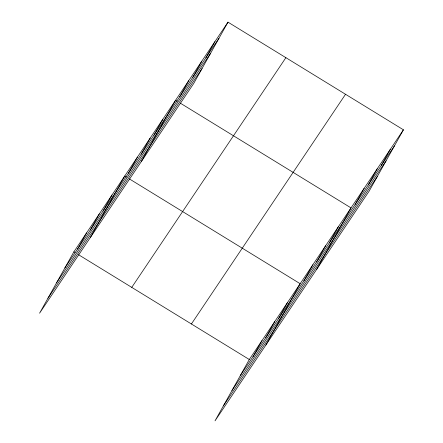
<?xml version="1.0" encoding="UTF-8"?>
<svg xmlns="http://www.w3.org/2000/svg" width="443" height="443" viewBox="0 0 443 443"><rect width="100%" height="100%" fill="white"/><g stroke="black" fill="none" stroke-linecap="round" stroke-linejoin="round"><path stroke-width="0.66" d="M227.99 22.15L73.859 251.851L39.577 313.195L193.707 83.494L227.99 22.15L403.423 129.805L369.141 191.149L215.01 420.85L249.293 359.506L403.423 129.805M77.586 248.988L86.579 232.902M90.3 230.039L99.293 213.952M103.014 211.089L112.007 194.998M90.438 237.398L124.727 176.048L126.46 177.117M128.448 173.191L137.441 157.099M141.162 154.242L150.155 138.15M153.882 135.287L162.869 119.2M141.3 161.595L175.589 100.251L177.322 101.314M179.697 96.812L188.69 80.726M192.799 77.287L201.786 61.2M205.901 57.762L214.888 41.675M253.019 356.643L262.012 340.551M265.734 337.693L274.726 321.601M278.448 318.744L287.441 302.652M265.872 345.047L300.155 283.703L129.356 178.894M303.881 280.84L312.874 264.753M316.595 261.891L325.588 245.799M329.31 242.941L338.302 226.849M316.734 269.25L351.022 207.9L180.218 103.092M355.131 204.467L364.124 188.375M368.233 184.941L377.22 168.849M381.329 165.416L390.322 149.324M64.866 267.943L218.997 38.242M56.521 282.878L210.652 53.177M47.922 298.261L202.052 68.56M131.754 287.374L285.885 57.673M191.404 323.977L345.529 94.276M240.3 375.592L394.431 145.891M231.955 390.527L386.086 160.826M223.355 405.915L377.486 176.214M73.859 251.851L75.017 252.56M78.494 254.692L249.293 359.506"/></g></svg>
